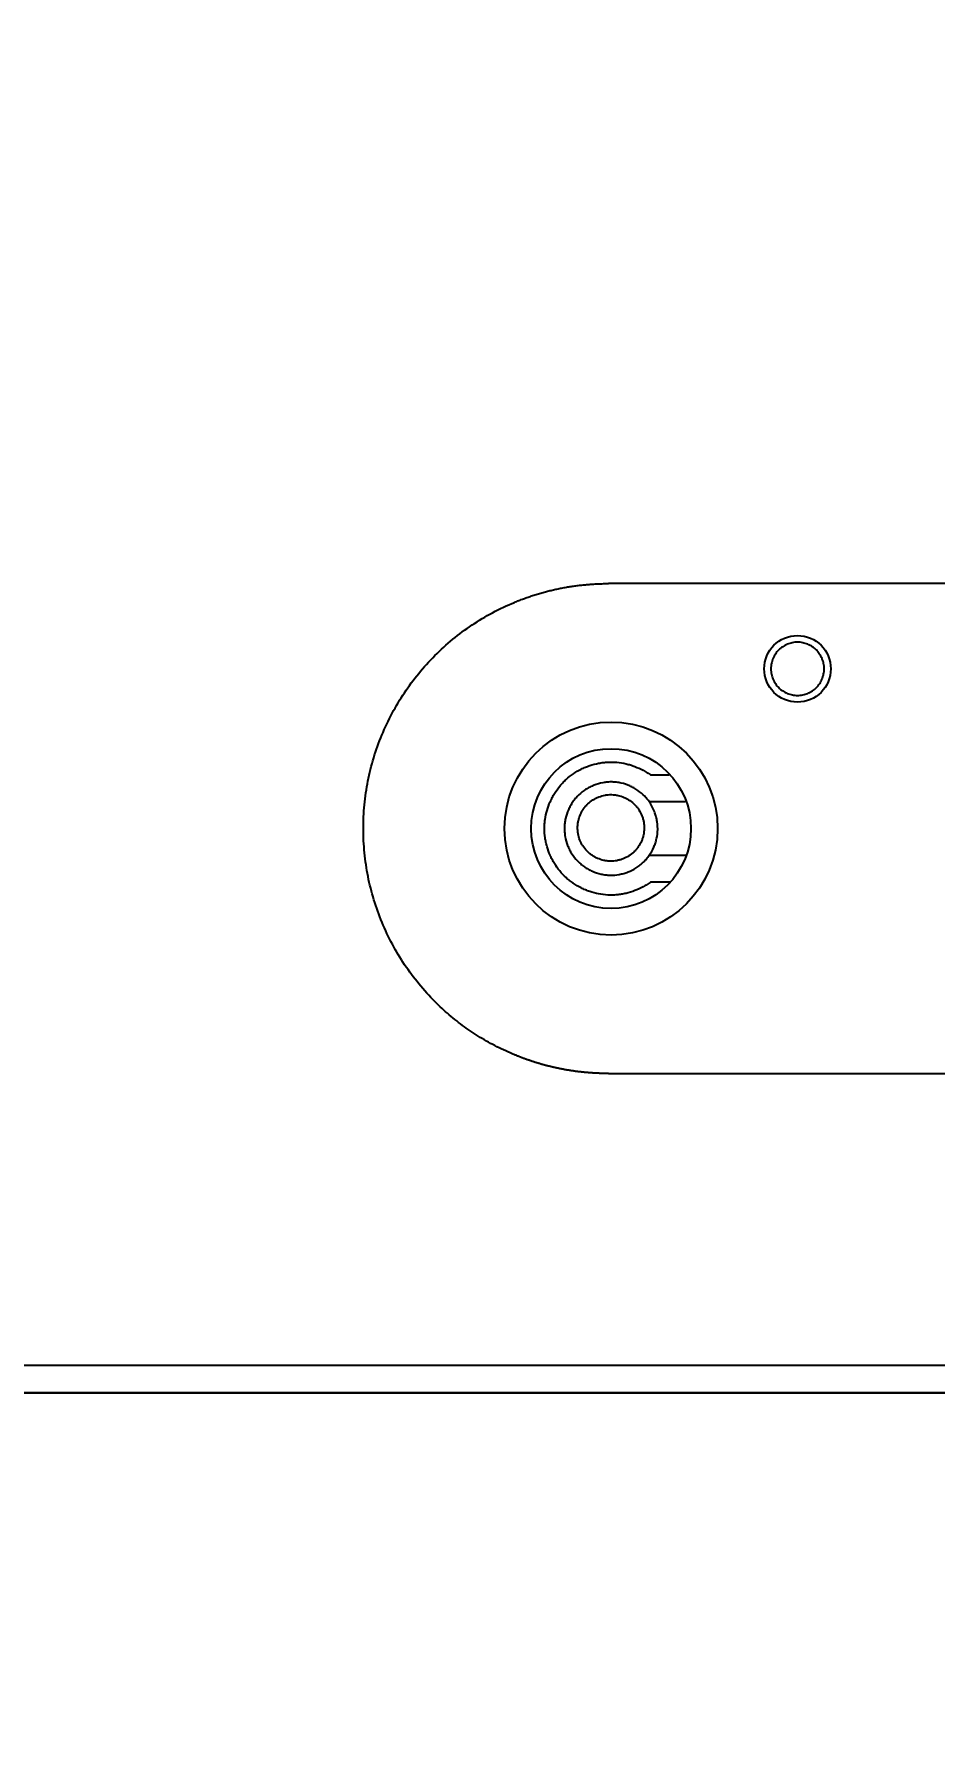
# Model space of a CAD drawing. Extents: x 8541 to 14664, y -60 to 2468.
# Drawn here: x 8891.3 to 8925.1, y 654.7 to 718.7 of the extents above; entities that cross this region are included whole.
import ezdxf

# ---------------------------------------------------------------- set-up
doc = ezdxf.new("R2010")
doc.units = 0
doc.header["$LTSCALE"] = 20
doc.header["$MEASUREMENT"] = 0
doc.layers.get('0').update_dxf_attribs({"linetype": 'CONTINUOUS'})
doc.layers.get('DEFPOINTS').update_dxf_attribs({"linetype": 'CONTINUOUS'})
doc.styles.get("Standard").update_dxf_attribs({"font": 'NanumGothic.ttf'})
doc.dimstyles.get("Standard").update_dxf_attribs({"dimtxt": 2.7, "dimasz": 2.5, "dimexe": 1.5, "dimexo": 1.5, "dimgap": 1.5, "dimtad": 1, "dimdec": 0, "dimlfac": 10, "dimzin": 0, "dimdsep": 46, "dimtxsty": 'Standard', "dimcen": 0, "dimclrt": 2, "dimadec": 0, "dimazin": 0, "dimtfac": 1, "dimtdec": 0, "dimtmove": 0, "dimatfit": 3, "dimfxl": 0, "dimtolj": 1, "dimtzin": 0, "dimarcsym": 0})

# ---------------------------------------------------------------- blocks, each defined once
blk = doc.blocks.new('*D64')
at = {"color": 3, "lineweight": -2, "ltscale": 10}
for p, q in [((8698, 667.117), (8698, 159.441)), ((8983, 208.778), (8983, 159.441)), ((8718, 164.441), (8963, 164.441))]:
    blk.add_line(p, q, dxfattribs=at)
at = {"color": 3, "ltscale": 10}
for points in [[(8718, 167.775), (8718, 161.108), (8698, 164.441)], [(8963, 167.775), (8963, 161.108), (8983, 164.441)]]:
    blk.add_solid(points, dxfattribs=at)
at = {"layer": 'DEFPOINTS', "color": 0, "ltscale": 10}
for p in [(8698, 668.617), (8983, 210.278), (8983, 164.441)]:
    blk.add_point(p, dxfattribs=at)
at = {"color": 2, "ltscale": 10, "insert": (8840.5, 188.05), "char_height": 25, "attachment_point": 5}
blk.add_mtext('\\A1;{\\fNanumGothic|b0|i0|c129|p50;285}', dxfattribs=at)
blk = doc.blocks.new('*D63')
at = {"color": 3, "linetype": 'ByBlock', "lineweight": -2}
for p, q in [((9382.589, 711.028), (9382.589, 34.586)), ((8678, 285.868), (8678, 34.586)), ((8698, 39.586), (9362.589, 39.586))]:
    blk.add_line(p, q, dxfattribs=at)
at = {"color": 3}
for points in [[(8698, 42.919), (8698, 36.253), (8678, 39.586)], [(9362.589, 42.919), (9362.589, 36.253), (9382.589, 39.586)]]:
    blk.add_solid(points, dxfattribs=at)
at = {"layer": 'DEFPOINTS', "color": 0}
for p in [(9382.589, 712.528), (8678, 287.368), (9382.589, 39.586)]:
    blk.add_point(p, dxfattribs=at)
at = {"color": 2, "insert": (9026.777, 63.159), "char_height": 25, "attachment_point": 5}
blk.add_mtext('\\A1;{\\fNanumGothic|b0|i0|c129|p50;705}', dxfattribs=at)

msp = doc.modelspace()

# ---------------------------------------------------------------- linework, layer by layer
at = {"color": 7}
msp.add_line((8703.175, 667.617), (9366.555, 667.617), dxfattribs=at)
at = {"color": 7, "linetype": 'Continuous'}
for centre, radius in [((8919.949, 694.817), 1.25), ((8912.949, 688.817), 4), ((8912.949, 688.817), 3)]:
    msp.add_circle(centre, radius, dxfattribs=at)
for points, knots in [([(8894.362, 738.468), (8905.741, 734.544), (8917.122, 730.62), (8931.349, 725.714), (8934.195, 724.733), (8939.886, 722.77), (8945.577, 720.808), (8951.269, 718.845), (8956.961, 716.883), (8959.807, 715.901), (8968.345, 712.957), (8974.037, 710.994), (8985.422, 707.069), (8991.114, 705.106), (9002.498, 701.181), (9008.191, 699.218), (9016.729, 696.273), (9019.576, 695.292), (9025.268, 693.329), (9028.114, 692.348), (9030.961, 691.366)], [0, 0, 0, 0, 0.25, 0.25, 0.3125, 0.3125, 0.375, 0.4375, 0.4375, 0.5, 0.5, 0.625, 0.625, 0.75, 0.75, 0.875, 0.875, 0.9375, 0.9375, 1, 1, 1, 1]), ([(9030.482, 690.024), (9027.635, 691.005), (9024.788, 691.987), (9019.094, 693.95), (9016.247, 694.931), (9007.706, 697.876), (9002.012, 699.839), (8990.624, 703.765), (8984.93, 705.728), (8973.543, 709.654), (8967.849, 711.617), (8959.309, 714.561), (8956.462, 715.542), (8950.769, 717.505), (8945.075, 719.468), (8939.382, 721.43), (8933.689, 723.392), (8930.842, 724.373), (8916.611, 729.278), (8905.227, 733.201), (8893.845, 737.125)], [0, 0, 0, 0, 0.0625, 0.0625, 0.125, 0.125, 0.25, 0.25, 0.375, 0.375, 0.5, 0.5, 0.5625, 0.5625, 0.625, 0.6875, 0.6875, 0.75, 0.75, 1, 1, 1, 1]), ([(8912.849, 679.617), (8912.833, 679.617), (8912.8, 679.617), (8912.752, 679.617), (8912.703, 679.618), (8912.654, 679.619), (8912.606, 679.62), (8912.557, 679.621), (8912.509, 679.623), (8912.46, 679.625), (8912.412, 679.627), (8912.363, 679.629), (8912.315, 679.632), (8912.267, 679.635), (8912.219, 679.638), (8912.17, 679.641), (8912.122, 679.645), (8912.074, 679.649), (8912.026, 679.653), (8911.978, 679.657), (8911.93, 679.662), (8911.882, 679.666), (8911.835, 679.672), (8911.787, 679.677), (8911.739, 679.683), (8911.691, 679.688), (8911.644, 679.695), (8911.596, 679.701), (8911.549, 679.708), (8911.501, 679.714), (8911.454, 679.721), (8911.406, 679.729), (8911.359, 679.736), (8911.312, 679.744), (8911.265, 679.752), (8911.217, 679.761), (8911.17, 679.769), (8911.123, 679.778), (8911.076, 679.787), (8911.029, 679.797), (8910.982, 679.806), (8910.935, 679.816), (8910.889, 679.826), (8910.842, 679.837), (8910.795, 679.847), (8910.748, 679.858), (8910.702, 679.869), (8910.655, 679.881), (8910.609, 679.892), (8910.562, 679.904), (8910.516, 679.916), (8910.469, 679.928), (8910.423, 679.941), (8910.377, 679.954), (8910.33, 679.967), (8910.284, 679.98), (8910.238, 679.994), (8910.192, 680.008), (8910.146, 680.022), (8910.1, 680.036), (8910.054, 680.051), (8910.008, 680.066), (8909.962, 680.081), (8909.916, 680.096), (8909.871, 680.112), (8909.825, 680.127), (8909.779, 680.144), (8909.734, 680.16), (8909.688, 680.176), (8909.643, 680.193), (8909.597, 680.21), (8909.552, 680.228), (8909.507, 680.245), (8909.461, 680.263), (8909.416, 680.281), (8909.371, 680.3), (8909.117, 680.404), (8908.664, 680.613), (8908.033, 680.965), (8907.435, 681.365), (8906.868, 681.813), (8906.293, 682.346), (8905.725, 682.971), (8905.187, 683.695), (8904.724, 684.469), (8904.338, 685.287), (8904.032, 686.138), (8903.811, 687.012), (8903.679, 687.904), (8903.635, 688.807), (8903.677, 689.711), (8903.808, 690.604), (8904.027, 691.479), (8904.332, 692.331), (8904.717, 693.151), (8905.179, 693.927), (8905.717, 694.653), (8906.326, 695.324), (8906.996, 695.935), (8907.721, 696.475), (8908.496, 696.94), (8909.07, 697.21), (8909.407, 697.348), (8909.492, 697.382), (8909.577, 697.415), (8909.662, 697.447), (8909.748, 697.478), (8909.833, 697.509), (8909.919, 697.538), (8910.005, 697.567), (8910.091, 697.594), (8910.177, 697.621), (8910.264, 697.647), (8910.351, 697.672), (8910.438, 697.696), (8910.525, 697.72), (8910.612, 697.742), (8910.699, 697.764), (8910.787, 697.784), (8910.874, 697.804), (8910.962, 697.823), (8911.05, 697.841), (8911.139, 697.858), (8911.227, 697.874), (8911.316, 697.89), (8911.405, 697.904), (8911.494, 697.918), (8911.583, 697.931), (8911.672, 697.943), (8911.762, 697.953), (8911.851, 697.964), (8911.941, 697.973), (8912.031, 697.981), (8912.121, 697.989), (8912.212, 697.995), (8912.302, 698.001), (8912.393, 698.006), (8912.484, 698.01), (8912.575, 698.013), (8912.666, 698.015), (8912.758, 698.016), (8912.819, 698.017), (8912.849, 698.017)], [0, 0, 0, 0, 0.001688, 0.003374, 0.005059, 0.006743, 0.008424, 0.010104, 0.011783, 0.013461, 0.015137, 0.016812, 0.018485, 0.020158, 0.021829, 0.023499, 0.025168, 0.026836, 0.028503, 0.030169, 0.031834, 0.033498, 0.035162, 0.036825, 0.038487, 0.040148, 0.041809, 0.043469, 0.045129, 0.046788, 0.048447, 0.050105, 0.051764, 0.053421, 0.055079, 0.056736, 0.058394, 0.060051, 0.061708, 0.063365, 0.065022, 0.066679, 0.068337, 0.069994, 0.071652, 0.07331, 0.074968, 0.076627, 0.078286, 0.079946, 0.081606, 0.083266, 0.084928, 0.08659, 0.088252, 0.089915, 0.091579, 0.093244, 0.09491, 0.096577, 0.098244, 0.099913, 0.101583, 0.103254, 0.104926, 0.106599, 0.108273, 0.109949, 0.111626, 0.113304, 0.114984, 0.116665, 0.118348, 0.120032, 0.121718, 0.123406, 0.125095, 0.150232, 0.17514, 0.199975, 0.224892, 0.250047, 0.281416, 0.312482, 0.343551, 0.374925, 0.406303, 0.437371, 0.468436, 0.499798, 0.531191, 0.562273, 0.593348, 0.624719, 0.656134, 0.687239, 0.71834, 0.749742, 0.78116, 0.81227, 0.843382, 0.874802, 0.877969, 0.881131, 0.884287, 0.887438, 0.890584, 0.893726, 0.896863, 0.899996, 0.903126, 0.906252, 0.909375, 0.912495, 0.915613, 0.918729, 0.921843, 0.924955, 0.928066, 0.931177, 0.934286, 0.937396, 0.940505, 0.943615, 0.946725, 0.949837, 0.952949, 0.956063, 0.959179, 0.962298, 0.965419, 0.968542, 0.971669, 0.974799, 0.977933, 0.981071, 0.984213, 0.98736, 0.990512, 0.993669, 0.996832, 1, 1, 1, 1]), ([(8964.049, 698.017), (8961.916, 698.017), (8959.783, 698.017), (8955.516, 698.017), (8949.116, 698.017), (8940.582, 698.017), (8934.182, 698.017), (8929.916, 698.017), (8927.782, 698.017), (8921.382, 698.017), (8917.116, 698.017), (8912.849, 698.017)], [0, 0, 0, 0, 0.125, 0.125, 0.25, 0.5, 0.625, 0.625, 0.75, 0.75, 1, 1, 1, 1]), ([(8919.949, 693.817), (8919.883, 693.817), (8919.818, 693.824), (8919.723, 693.843), (8919.691, 693.851), (8919.628, 693.871), (8919.597, 693.882), (8919.506, 693.919), (8919.449, 693.95), (8919.381, 693.995), (8919.367, 694.004), (8919.341, 694.024), (8919.328, 694.034), (8919.289, 694.065), (8919.265, 694.087), (8919.196, 694.156), (8919.155, 694.206), (8919.101, 694.288), (8919.084, 694.317), (8919.053, 694.375), (8919.025, 694.434), (8919.003, 694.495), (8918.989, 694.542), (8918.984, 694.557), (8918.976, 694.589), (8918.972, 694.605), (8918.956, 694.686), (8918.949, 694.751), (8918.949, 694.848), (8918.951, 694.881), (8918.956, 694.93), (8918.958, 694.946), (8918.963, 694.979), (8918.966, 694.995), (8918.982, 695.075), (8919.001, 695.137), (8919.032, 695.213), (8919.039, 695.228), (8919.053, 695.258), (8919.06, 695.272), (8919.083, 695.316), (8919.1, 695.344), (8919.154, 695.425), (8919.195, 695.476), (8919.253, 695.534), (8919.265, 695.546), (8919.289, 695.568), (8919.327, 695.6), (8919.392, 695.648), (8919.448, 695.681), (8919.492, 695.705), (8919.506, 695.712), (8919.536, 695.726), (8919.551, 695.733), (8919.627, 695.764), (8919.69, 695.783), (8919.786, 695.803), (8919.818, 695.808), (8919.884, 695.815), (8919.916, 695.817), (8920.014, 695.817), (8920.079, 695.81), (8920.175, 695.791), (8920.207, 695.782), (8920.27, 695.763), (8920.332, 695.741), (8920.391, 695.713), (8920.434, 695.69), (8920.448, 695.682), (8920.477, 695.666), (8920.491, 695.657), (8920.559, 695.612), (8920.61, 695.57), (8920.679, 695.502), (8920.701, 695.477), (8920.732, 695.439), (8920.742, 695.426), (8920.761, 695.4), (8920.771, 695.386), (8920.816, 695.318), (8920.847, 695.261), (8920.878, 695.185), (8920.884, 695.17), (8920.895, 695.139), (8920.9, 695.123), (8920.915, 695.076), (8920.923, 695.045), (8920.942, 694.949), (8920.949, 694.884), (8920.949, 694.802), (8920.949, 694.785), (8920.947, 694.753), (8920.946, 694.736), (8920.941, 694.687), (8920.931, 694.623), (8920.915, 694.56), (8920.901, 694.513), (8920.896, 694.497), (8920.885, 694.466), (8920.879, 694.451), (8920.847, 694.375), (8920.817, 694.317), (8920.763, 694.236), (8920.744, 694.209), (8920.713, 694.171), (8920.702, 694.158), (8920.68, 694.134), (8920.669, 694.122), (8920.611, 694.064), (8920.561, 694.023), (8920.493, 693.978), (8920.479, 693.969), (8920.45, 693.952), (8920.436, 693.944), (8920.393, 693.921), (8920.363, 693.907), (8920.273, 693.869), (8920.21, 693.85), (8920.081, 693.823), (8920.015, 693.817), (8919.949, 693.817)], [0, 0, 0, 0, 0.03125, 0.03125, 0.046875, 0.046875, 0.0625, 0.0625, 0.09375, 0.09375, 0.101563, 0.101563, 0.109375, 0.109375, 0.125, 0.125, 0.15625, 0.15625, 0.171875, 0.171875, 0.1875, 0.203125, 0.203125, 0.210938, 0.210938, 0.21875, 0.21875, 0.25, 0.25, 0.265625, 0.265625, 0.273438, 0.273438, 0.28125, 0.28125, 0.3125, 0.3125, 0.320313, 0.320313, 0.328125, 0.328125, 0.34375, 0.34375, 0.375, 0.375, 0.382813, 0.382813, 0.390625, 0.40625, 0.421875, 0.421875, 0.429687, 0.429687, 0.4375, 0.4375, 0.46875, 0.46875, 0.484375, 0.484375, 0.5, 0.5, 0.53125, 0.53125, 0.546875, 0.546875, 0.5625, 0.578125, 0.578125, 0.585938, 0.585938, 0.59375, 0.59375, 0.625, 0.625, 0.640625, 0.640625, 0.648437, 0.648437, 0.65625, 0.65625, 0.6875, 0.6875, 0.695312, 0.695312, 0.703125, 0.703125, 0.71875, 0.71875, 0.75, 0.75, 0.757812, 0.757812, 0.765625, 0.765625, 0.78125, 0.796875, 0.796875, 0.804687, 0.804687, 0.8125, 0.8125, 0.84375, 0.84375, 0.859375, 0.859375, 0.867187, 0.867187, 0.875, 0.875, 0.90625, 0.90625, 0.914062, 0.914062, 0.921875, 0.921875, 0.9375, 0.9375, 0.96875, 0.96875, 1, 1, 1, 1]), ([(8914.448, 686.817), (8914.401, 686.782), (8914.354, 686.75), (8914.281, 686.703), (8914.256, 686.688), (8914.206, 686.658), (8914.181, 686.644), (8914.054, 686.574), (8913.845, 686.478), (8913.625, 686.41), (8913.484, 686.376), (8913.456, 686.37), (8913.399, 686.359), (8913.313, 686.343), (8913.17, 686.325), (8913.054, 686.318), (8912.967, 686.317), (8912.938, 686.317), (8912.88, 686.318), (8912.851, 686.319), (8912.707, 686.326), (8912.593, 686.341), (8912.368, 686.385), (8912.257, 686.415), (8912.12, 686.461), (8912.092, 686.471), (8912.038, 686.492), (8911.957, 686.524), (8911.879, 686.56), (8911.725, 686.637), (8911.626, 686.695), (8911.484, 686.792), (8911.437, 686.827), (8911.369, 686.881), (8911.346, 686.899), (8911.302, 686.936), (8911.28, 686.956), (8911.174, 687.053), (8911.095, 687.136), (8910.95, 687.313), (8910.884, 687.406), (8910.808, 687.53), (8910.793, 687.555), (8910.765, 687.606), (8910.723, 687.682), (8910.686, 687.759), (8910.617, 687.917), (8910.578, 688.025), (8910.538, 688.163), (8910.531, 688.191), (8910.517, 688.247), (8910.51, 688.276), (8910.492, 688.361), (8910.482, 688.417), (8910.458, 688.588), (8910.449, 688.702), (8910.449, 688.874), (8910.451, 688.931), (8910.458, 689.017), (8910.46, 689.046), (8910.467, 689.104), (8910.47, 689.132), (8910.491, 689.276), (8910.515, 689.389), (8910.579, 689.609), (8910.618, 689.717), (8910.676, 689.849), (8910.688, 689.876), (8910.713, 689.928), (8910.726, 689.954), (8910.766, 690.031), (8910.795, 690.081), (8910.885, 690.228), (8910.951, 690.321), (8911.06, 690.454), (8911.098, 690.498), (8911.158, 690.561), (8911.178, 690.581), (8911.22, 690.622), (8911.241, 690.642), (8911.348, 690.739), (8911.438, 690.81), (8911.628, 690.94), (8911.727, 690.998), (8911.856, 691.062), (8911.883, 691.075), (8911.936, 691.099), (8912.015, 691.134), (8912.096, 691.164), (8912.259, 691.22), (8912.37, 691.249), (8912.54, 691.282), (8912.597, 691.291), (8912.683, 691.302), (8912.712, 691.305), (8912.77, 691.31), (8912.799, 691.312), (8912.943, 691.319), (8913.058, 691.317), (8913.286, 691.296), (8913.399, 691.277), (8913.54, 691.244), (8913.569, 691.237), (8913.625, 691.221), (8913.708, 691.197), (8913.789, 691.169), (8913.95, 691.107), (8914.054, 691.059), (8914.206, 690.976), (8914.256, 690.946), (8914.354, 690.884), (8914.401, 690.851), (8914.448, 690.817)], [0, 0, 0, 0, 0.015625, 0.015625, 0.023438, 0.023438, 0.03125, 0.03125, 0.0625, 0.09375, 0.09375, 0.101563, 0.101563, 0.109375, 0.125, 0.140625, 0.140625, 0.148437, 0.148437, 0.15625, 0.15625, 0.1875, 0.1875, 0.21875, 0.21875, 0.226562, 0.226562, 0.234375, 0.25, 0.25, 0.28125, 0.28125, 0.296875, 0.296875, 0.304687, 0.304687, 0.3125, 0.3125, 0.34375, 0.34375, 0.375, 0.375, 0.382812, 0.382812, 0.390625, 0.40625, 0.40625, 0.4375, 0.4375, 0.445312, 0.445312, 0.453125, 0.453125, 0.46875, 0.46875, 0.5, 0.5, 0.515625, 0.515625, 0.523437, 0.523437, 0.53125, 0.53125, 0.5625, 0.5625, 0.59375, 0.59375, 0.601562, 0.601562, 0.609375, 0.609375, 0.625, 0.625, 0.65625, 0.65625, 0.671875, 0.671875, 0.679687, 0.679687, 0.6875, 0.6875, 0.71875, 0.71875, 0.75, 0.75, 0.757812, 0.757812, 0.765625, 0.78125, 0.78125, 0.8125, 0.8125, 0.828125, 0.828125, 0.835937, 0.835937, 0.84375, 0.84375, 0.875, 0.875, 0.90625, 0.90625, 0.914062, 0.914062, 0.921875, 0.9375, 0.9375, 0.96875, 0.96875, 0.984375, 0.984375, 1, 1, 1, 1]), ([(8914.699, 688.781), (8914.697, 688.666), (8914.683, 688.552), (8914.646, 688.385), (8914.631, 688.329), (8914.604, 688.247), (8914.595, 688.22), (8914.574, 688.166), (8914.563, 688.139), (8914.506, 688.009), (8914.45, 687.909), (8914.368, 687.792), (8914.351, 687.768), (8914.316, 687.723), (8914.297, 687.7), (8914.241, 687.635), (8914.163, 687.552), (8914.077, 687.477), (8914.01, 687.424), (8913.987, 687.407), (8913.94, 687.374), (8913.916, 687.358), (8913.794, 687.28), (8913.692, 687.228), (8913.533, 687.166), (8913.479, 687.148), (8913.396, 687.124), (8913.368, 687.117), (8913.311, 687.104), (8913.283, 687.099), (8913.142, 687.074), (8913.029, 687.065), (8912.886, 687.068), (8912.857, 687.069), (8912.799, 687.073), (8912.771, 687.076), (8912.685, 687.086), (8912.628, 687.095), (8912.461, 687.132), (8912.353, 687.168), (8912.221, 687.225), (8912.194, 687.238), (8912.143, 687.263), (8912.118, 687.277), (8912.043, 687.319), (8911.946, 687.379), (8911.856, 687.449), (8911.791, 687.505), (8911.769, 687.524), (8911.727, 687.564), (8911.707, 687.584), (8911.607, 687.688), (8911.537, 687.777), (8911.445, 687.922), (8911.416, 687.971), (8911.377, 688.048), (8911.364, 688.075), (8911.341, 688.127), (8911.33, 688.153), (8911.278, 688.286), (8911.247, 688.396), (8911.222, 688.537), (8911.217, 688.566), (8911.21, 688.623), (8911.207, 688.652), (8911.2, 688.738), (8911.199, 688.795), (8911.2, 688.881), (8911.202, 688.91), (8911.206, 688.968), (8911.208, 688.996), (8911.219, 689.082), (8911.228, 689.138), (8911.265, 689.305), (8911.3, 689.414), (8911.358, 689.546), (8911.371, 689.572), (8911.396, 689.624), (8911.41, 689.649), (8911.452, 689.724), (8911.512, 689.82), (8911.582, 689.911), (8911.638, 689.976), (8911.657, 689.997), (8911.697, 690.039), (8911.717, 690.06), (8911.821, 690.159), (8911.911, 690.23), (8912.055, 690.322), (8912.105, 690.351), (8912.208, 690.403), (8912.26, 690.426), (8912.42, 690.489), (8912.53, 690.52), (8912.671, 690.545), (8912.7, 690.549), (8912.757, 690.556), (8912.786, 690.559), (8912.871, 690.566), (8912.986, 690.569), (8913.099, 690.561), (8913.185, 690.551), (8913.213, 690.547), (8913.27, 690.537), (8913.298, 690.532), (8913.439, 690.501), (8913.547, 690.465), (8913.704, 690.397), (8913.755, 690.371), (8913.831, 690.329), (8913.855, 690.314), (8913.904, 690.284), (8913.928, 690.268), (8914.046, 690.186), (8914.132, 690.112), (8914.231, 690.008), (8914.251, 689.987), (8914.288, 689.944), (8914.307, 689.922), (8914.36, 689.854), (8914.393, 689.807), (8914.485, 689.663), (8914.537, 689.561), (8914.59, 689.427), (8914.6, 689.4), (8914.618, 689.345), (8914.626, 689.318), (8914.65, 689.235), (8914.675, 689.124), (8914.689, 689.011), (8914.696, 688.925), (8914.698, 688.897), (8914.699, 688.839), (8914.7, 688.81), (8914.699, 688.781)], [0, 0, 0, 0, 0.03125, 0.03125, 0.046875, 0.046875, 0.054687, 0.054687, 0.0625, 0.0625, 0.09375, 0.09375, 0.101562, 0.101562, 0.109375, 0.109375, 0.125, 0.140625, 0.140625, 0.148437, 0.148437, 0.15625, 0.15625, 0.1875, 0.1875, 0.203125, 0.203125, 0.210937, 0.210937, 0.21875, 0.21875, 0.25, 0.25, 0.257812, 0.257812, 0.265625, 0.265625, 0.28125, 0.28125, 0.3125, 0.3125, 0.320312, 0.320312, 0.328125, 0.328125, 0.34375, 0.359375, 0.359375, 0.367187, 0.367187, 0.375, 0.375, 0.40625, 0.40625, 0.421875, 0.421875, 0.429687, 0.429687, 0.4375, 0.4375, 0.46875, 0.46875, 0.476562, 0.476562, 0.484375, 0.484375, 0.5, 0.5, 0.507812, 0.507812, 0.515625, 0.515625, 0.53125, 0.53125, 0.5625, 0.5625, 0.570312, 0.570312, 0.578125, 0.578125, 0.59375, 0.609375, 0.609375, 0.617187, 0.617187, 0.625, 0.625, 0.65625, 0.65625, 0.671875, 0.671875, 0.6875, 0.6875, 0.71875, 0.71875, 0.726562, 0.726562, 0.734375, 0.734375, 0.75, 0.765625, 0.765625, 0.773437, 0.773437, 0.78125, 0.78125, 0.8125, 0.8125, 0.828125, 0.828125, 0.835937, 0.835937, 0.84375, 0.84375, 0.875, 0.875, 0.882812, 0.882812, 0.890625, 0.890625, 0.90625, 0.90625, 0.9375, 0.9375, 0.945312, 0.945312, 0.953125, 0.953125, 0.96875, 0.984375, 0.984375, 0.992187, 0.992187, 1, 1, 1, 1]), ([(8914.193, 688.816), (8914.194, 688.858), (8914.192, 688.899), (8914.186, 688.981), (8914.176, 689.061), (8914.157, 689.141), (8914.141, 689.2), (8914.135, 689.219), (8914.122, 689.258), (8914.115, 689.278), (8914.077, 689.373), (8914.04, 689.446), (8913.975, 689.549), (8913.951, 689.582), (8913.913, 689.631), (8913.9, 689.647), (8913.873, 689.678), (8913.859, 689.693), (8913.788, 689.766), (8913.726, 689.819), (8913.642, 689.878), (8913.625, 689.889), (8913.59, 689.911), (8913.573, 689.922), (8913.519, 689.952), (8913.482, 689.97), (8913.37, 690.019), (8913.293, 690.045), (8913.192, 690.067), (8913.172, 690.071), (8913.131, 690.078), (8913.111, 690.08), (8913.05, 690.088), (8912.969, 690.093), (8912.887, 690.091), (8912.826, 690.086), (8912.806, 690.084), (8912.765, 690.079), (8912.744, 690.076), (8912.643, 690.058), (8912.565, 690.036), (8912.451, 689.991), (8912.413, 689.975), (8912.34, 689.937), (8912.304, 689.917), (8912.201, 689.851), (8912.137, 689.801), (8912.063, 689.73), (8912.048, 689.715), (8912.02, 689.685), (8911.979, 689.639), (8911.916, 689.558), (8911.873, 689.489), (8911.843, 689.436), (8911.833, 689.418), (8911.815, 689.381), (8911.806, 689.363), (8911.765, 689.268), (8911.74, 689.191), (8911.713, 689.071), (8911.706, 689.031), (8911.699, 688.97), (8911.697, 688.949), (8911.694, 688.908), (8911.693, 688.888), (8911.692, 688.826), (8911.693, 688.785), (8911.7, 688.703), (8911.705, 688.662), (8911.727, 688.541), (8911.749, 688.463), (8911.786, 688.368), (8911.794, 688.349), (8911.81, 688.312), (8911.819, 688.293), (8911.847, 688.238), (8911.868, 688.202), (8911.934, 688.099), (8911.984, 688.035), (8912.055, 687.961), (8912.07, 687.947), (8912.1, 687.919), (8912.145, 687.877), (8912.226, 687.815), (8912.295, 687.772), (8912.348, 687.742), (8912.367, 687.732), (8912.403, 687.714), (8912.422, 687.705), (8912.516, 687.664), (8912.594, 687.639), (8912.713, 687.612), (8912.754, 687.605), (8912.815, 687.598), (8912.836, 687.596), (8912.877, 687.593), (8912.897, 687.592), (8912.999, 687.59), (8913.08, 687.597), (8913.181, 687.614), (8913.201, 687.619), (8913.242, 687.628), (8913.262, 687.633), (8913.321, 687.649), (8913.36, 687.662), (8913.474, 687.707), (8913.546, 687.744), (8913.633, 687.799), (8913.65, 687.811), (8913.684, 687.835), (8913.733, 687.871), (8913.81, 687.938), (8913.866, 687.998), (8913.919, 688.06), (8913.945, 688.093), (8914.015, 688.194), (8914.055, 688.265), (8914.104, 688.377), (8914.119, 688.415), (8914.144, 688.493), (8914.155, 688.533), (8914.181, 688.653), (8914.191, 688.734), (8914.193, 688.816)], [0, 0, 0, 0, 0.015625, 0.015625, 0.03125, 0.046875, 0.046875, 0.054687, 0.054687, 0.0625, 0.0625, 0.09375, 0.09375, 0.109375, 0.109375, 0.117187, 0.117187, 0.125, 0.125, 0.15625, 0.15625, 0.164062, 0.164062, 0.171875, 0.171875, 0.1875, 0.1875, 0.21875, 0.21875, 0.226562, 0.226562, 0.234375, 0.234375, 0.25, 0.265625, 0.265625, 0.273437, 0.273437, 0.28125, 0.28125, 0.3125, 0.3125, 0.328125, 0.328125, 0.34375, 0.34375, 0.375, 0.375, 0.382812, 0.382812, 0.390625, 0.40625, 0.421875, 0.421875, 0.429687, 0.429687, 0.4375, 0.4375, 0.46875, 0.46875, 0.484375, 0.484375, 0.492187, 0.492187, 0.5, 0.5, 0.515625, 0.515625, 0.53125, 0.53125, 0.5625, 0.5625, 0.570312, 0.570312, 0.578125, 0.578125, 0.59375, 0.59375, 0.625, 0.625, 0.632812, 0.632812, 0.640625, 0.65625, 0.671875, 0.671875, 0.679687, 0.679687, 0.6875, 0.6875, 0.71875, 0.71875, 0.734375, 0.734375, 0.742187, 0.742187, 0.75, 0.75, 0.78125, 0.78125, 0.789062, 0.789062, 0.796875, 0.796875, 0.8125, 0.8125, 0.84375, 0.84375, 0.851562, 0.851562, 0.859375, 0.875, 0.890625, 0.890625, 0.90625, 0.90625, 0.9375, 0.9375, 0.953125, 0.953125, 0.96875, 0.96875, 1, 1, 1, 1]), ([(8912.849, 679.617), (8917.116, 679.617), (8921.382, 679.617), (8927.782, 679.617), (8929.916, 679.617), (8934.182, 679.617), (8940.582, 679.617), (8949.116, 679.617), (8955.516, 679.617), (8959.783, 679.617), (8961.916, 679.617), (8964.049, 679.617)], [0, 0, 0, 0, 0.25, 0.25, 0.375, 0.375, 0.5, 0.75, 0.875, 0.875, 1, 1, 1, 1]), ([(8888.299, 668.667), (8894.243, 668.667), (8900.187, 668.667), (8912.076, 668.667), (8918.02, 668.667), (8926.937, 668.667), (8929.91, 668.667), (8935.854, 668.667), (8938.827, 668.667), (8947.745, 668.667), (8953.69, 668.667), (8965.58, 668.667), (8974.498, 668.667), (8983.416, 668.667), (8989.361, 668.667), (8992.334, 668.667), (9001.252, 668.667), (9007.197, 668.667), (9016.115, 668.667), (9019.087, 668.667), (9025.032, 668.667), (9028.005, 668.667), (9030.978, 668.667)], [0, 0, 0, 0, 0.125, 0.125, 0.25, 0.25, 0.3125, 0.3125, 0.375, 0.375, 0.5, 0.5, 0.625, 0.6875, 0.6875, 0.75, 0.75, 0.875, 0.875, 0.9375, 0.9375, 1, 1, 1, 1]), ([(9042.937, 667.617), (9040.856, 667.617), (9038.775, 667.617), (9034.613, 667.617), (9032.532, 667.617), (9026.289, 667.617), (9022.126, 667.617), (9013.802, 667.617), (9009.64, 667.617), (9001.315, 667.617), (8997.153, 667.617), (8988.829, 667.617), (8980.504, 667.617), (8972.18, 667.617), (8959.693, 667.617), (8951.369, 667.617), (8938.882, 667.617), (8934.72, 667.617), (8926.396, 667.617), (8922.234, 667.617), (8913.91, 667.617), (8909.749, 667.617), (8901.426, 667.617), (8897.265, 667.617), (8891.024, 667.617), (8888.943, 667.617), (8884.783, 667.617), (8882.703, 667.617), (8876.463, 667.617), (8872.304, 667.617), (8863.987, 667.617), (8859.83, 667.617), (8851.517, 667.617), (8847.362, 667.617), (8843.209, 667.617)], [0, 0, 0, 0, 0.03125, 0.03125, 0.0625, 0.0625, 0.125, 0.125, 0.1875, 0.1875, 0.25, 0.25, 0.3125, 0.375, 0.375, 0.5, 0.5, 0.5625, 0.5625, 0.625, 0.625, 0.6875, 0.6875, 0.75, 0.75, 0.78125, 0.78125, 0.8125, 0.8125, 0.875, 0.875, 0.9375, 0.9375, 1, 1, 1, 1]), ([(9030.972, 667.617), (9028, 667.617), (9025.028, 667.617), (9019.084, 667.617), (9016.112, 667.617), (9007.196, 667.617), (9001.252, 667.617), (8992.335, 667.617), (8989.363, 667.617), (8983.419, 667.617), (8974.503, 667.617), (8965.587, 667.617), (8953.698, 667.617), (8947.754, 667.617), (8938.838, 667.617), (8935.866, 667.617), (8929.923, 667.617), (8926.951, 667.617), (8918.035, 667.617), (8912.092, 667.617), (8900.205, 667.617), (8894.262, 667.617), (8888.319, 667.617)], [0, 0, 0, 0, 0.0625, 0.0625, 0.125, 0.125, 0.25, 0.25, 0.3125, 0.3125, 0.375, 0.5, 0.5, 0.625, 0.625, 0.6875, 0.6875, 0.75, 0.75, 0.875, 0.875, 1, 1, 1, 1])]:
    msp.add_open_spline(points, degree=3, knots=knots, dxfattribs=at)
for points in [[(8893.873, 737.05), (8908.822, 731.895), (8938.833, 721.547), (8984.099, 705.938), (9014.623, 695.413), (9029.957, 690.125)], [(8915.129, 690.817), (8914.902, 690.817), (8914.675, 690.817), (8914.448, 690.817)], [(8915.734, 689.817), (8915.285, 689.817), (8914.835, 689.817), (8914.386, 689.817)], [(8914.386, 687.817), (8914.844, 687.817), (8915.303, 687.817), (8915.762, 687.817)], [(8914.448, 686.817), (8914.685, 686.817), (8914.923, 686.817), (8915.16, 686.817)]]:
    msp.add_open_spline(points, degree=3, dxfattribs=at)

# ---------------------------------------------------------------- dimensions: what is measured, and where the dimension line sits
dim = msp.add_linear_dim(base=(9382.589, 39.586), p1=(8678, 287.368), p2=(9382.589, 712.528), text='{\\fNanumGothic|b0|i0|c129|p50;<>}', dimstyle='Standard', override={"dimtxt": 25, "dimasz": 20, "dimexe": 5, "dimgap": 10, "dimlfac": 1, "dimzin": 12, "dimclrd": 3, "dimclre": 3, "dimazin": 2, "dimarcsym": 1})
dim.commit()
dim.dimension.update_dxf_attribs({"geometry": '*D63', "text_midpoint": (9026.777, 39.586), "dimtype": 160})
at = {"color": 7, "ltscale": 10}
dim = msp.add_linear_dim(base=(8983, 164.441), p1=(8698, 668.617), p2=(8983, 210.278), text='{\\fNanumGothic|b0|i0|c129|p50;<>}', dimstyle='Standard', override={"dimtxt": 25, "dimasz": 20, "dimexe": 5, "dimgap": 10, "dimlfac": 1, "dimclrd": 3, "dimclre": 3}, dxfattribs=at)
dim.commit()
dim.dimension.update_dxf_attribs({"geometry": '*D64', "text_midpoint": (8840.5, 188.05)})

doc.saveas('drawing.dxf')
